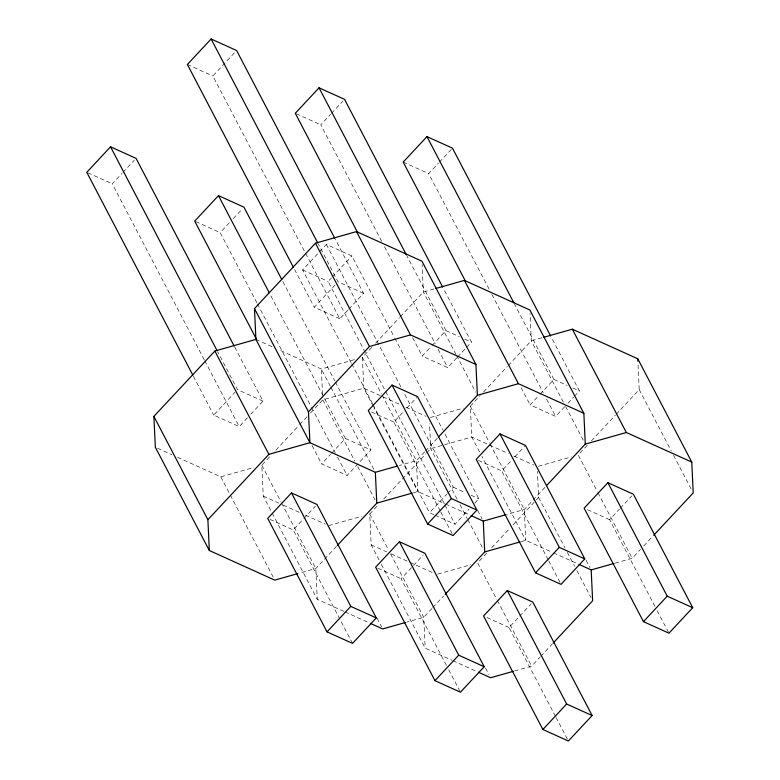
<?xml version="1.0" encoding="UTF-8"?>
<svg xmlns="http://www.w3.org/2000/svg" width="780" height="780" viewBox="0 0 780 780"><rect width="100%" height="100%" fill="white"/><g stroke="black" fill="none" stroke-linecap="round" stroke-linejoin="round"><path stroke-width="0.58" stroke-dasharray="3.9 2.92" d="M204.233 359.716L112.281 183.826L122.109 173.287M122.928 172.409L134.404 160.114M347.977 310.011L339.787 318.796L212.862 76.001L234.985 52.289M256.864 302.776L220.194 232.635L230.032 222.095M233.308 218.585L242.317 208.923M381.703 241.351L320.775 124.81L330.613 114.27M331.432 113.392L342.898 101.098M351.136 362.719L302.62 269.919L326.381 244.442L351.877 255.977L394.183 336.901M444.327 503.734L328.117 281.444L331.393 277.933M332.212 277.056L351.877 255.977M489.06 289.078L428.698 173.618L438.526 163.078M439.345 162.201L451.639 149.019M247.397 417.836L239.207 426.621L213.71 415.087L235.014 392.252M339.787 318.796L314.301 307.261L335.595 284.427M250.673 414.326L262.967 401.154L234.761 347.197M348.806 309.133L363.548 293.319L335.341 239.372M343.873 611.383L317.255 599.342L263.25 496.051L261.807 465.212L270.875 455.491M275.818 450.197L298.896 425.461M299.715 424.573L307.135 416.618M310.43 413.088L322.793 399.838L363.831 388.216L399.321 404.264M373.396 406.507L363.831 388.216L362.388 357.386L372.284 346.778M375.58 343.249L399.477 317.626M400.296 316.748L423.374 292.012L434.772 288.785M335.341 381.976L370.88 449.953L347.129 475.43L321.633 463.895L330.642 454.233M331.461 453.356L345.394 438.428L269.802 293.836M456.719 357.942L447.71 367.604L422.214 356.07L431.223 346.408M432.052 345.53L445.975 330.603L407.053 256.142M352.531 643.383L293.212 529.922L303.04 519.383M303.859 518.505L315.334 506.2M440.242 510.939L393.793 422.087L403.621 411.548M406.897 408.037L416.735 397.498M457.538 357.065L465.728 348.28M466.547 347.402L471.471 342.127L443.264 288.171M336.414 546.429L315.812 568.513L298.711 573.349M424.632 451.844L416.393 460.678L399.292 465.523M425.461 450.967L437.824 437.716M379.051 559.923L371.173 544.85L369.73 514.02L378.787 504.299M383.74 499.005L425.763 453.94M426.592 453.063L430.706 448.646L471.754 437.024L488.387 444.551M479.632 452.088L471.754 437.024L470.311 406.195L480.197 395.587M483.493 392.057L507.39 366.434M508.219 365.557L531.297 340.811L542.695 337.584M433.982 514.712L429.556 512.704L446.755 494.267M447.574 493.379L453.307 487.237L403.669 392.281M564.642 406.75L555.623 416.403L530.137 404.878L539.146 395.216M539.965 394.339L553.898 379.411L514.41 303.869M446.452 665.428L401.125 578.731L423.248 555.009M548.155 559.748L501.716 470.896L511.543 460.356M514.819 456.846L524.648 446.306M435.094 515.209L455.042 524.238L468.975 509.301M474.708 503.158L478.803 498.761L443.264 430.784M567.918 403.231L573.651 397.088M574.47 396.211L579.384 390.936L551.177 336.979M431.974 608.488L423.725 617.321L406.624 622.157M432.793 607.6L443.508 596.115M544.918 487.402L524.316 509.486L507.214 514.332M486.71 553.108L477.643 562.828L496.772 599.41M491.654 547.813L509.788 528.372M513.084 524.842L538.629 497.455L537.41 471.364M587.291 445.282L578.224 455.003L597.353 491.585M591.416 440.866L615.313 415.243M616.142 414.356L639.21 389.62L637.933 362.349M555.496 716.381L509.048 627.539L518.875 617M519.694 616.112L531.17 603.817M654.956 606.411L609.629 519.704L619.466 509.165M620.285 508.287L631.751 495.992M514.547 670.966L531.648 666.13L539.887 657.296M540.716 656.409L552.25 644.036M615.127 563.14L632.229 558.295L640.468 549.461M643.773 545.932L652.831 536.211M354.412 359.639L321.35 368.998L278.099 349.44M177.508 457.265L220.759 476.834L253.831 467.473M430.404 417.485L463.466 408.125M413.273 492.804L417.836 491.517L444.454 503.558M328.682 525.642L361.744 516.282M538.327 466.294L571.389 456.934M521.196 541.612L525.759 540.325L552.376 552.357M437.746 574.119L470.808 564.769M187.366 64.467L212.862 76.001M296.4 113.782L320.775 124.81M403.202 162.084L428.698 173.618M363.548 293.319L338.052 281.794L318.308 244.023M445.975 330.603L459.274 336.619M464.822 339.125L471.471 342.127M553.898 379.411L567.197 385.427M572.734 387.933L579.384 390.936M87.896 172.799L112.281 183.826M195.809 221.608L220.194 232.635M302.62 269.919L328.117 281.444M255.918 339.407L272.552 346.934M405.98 407.277L425.938 416.305M489.499 445.048L508.355 453.58M513.893 456.085L533.861 465.114M371.621 412.064L393.793 422.087M478.433 460.375L501.716 470.896M587.467 509.681L609.629 519.704M262.967 401.154L237.471 389.62L217.727 351.848M345.394 438.428L370.88 449.953M453.307 487.237L465.504 492.745M471.042 495.251L478.803 498.761M445.565 504.055L468.848 514.585M553.478 552.864L576.771 563.394M157.55 448.247L171.97 454.76M263.25 496.051L278.782 503.071M283.218 505.079L299.851 512.596M305.389 515.102L325.357 524.131M371.173 544.85L386.695 551.879M391.131 553.878L408.876 561.902M409.988 562.409L433.27 572.939M269.939 519.392L293.212 529.922M377.851 568.201L401.125 578.731M486.876 617.507L509.048 627.539M344.984 611.881L369.379 622.918M381.293 564.223L425.178 648.151L451.786 660.192M452.897 660.689L477.302 671.726M639.21 389.62L671.278 450.957M673.53 455.257L691.529 489.694M563.355 402.148L531.297 340.811L530.02 313.54M565.607 406.448L584.171 441.958M597.919 492.658L632.229 558.295M491.878 294.469L543.212 392.671M546.605 399.145L555.623 416.403M657.199 610.691L668.947 633.175M521.108 387.611L530.137 404.878M586.121 560.235L590.06 567.762M538.629 497.455L565.071 548.028M567.313 552.328L574.626 566.319M576.878 570.619L590.947 597.519M455.998 354.412L423.374 292.012L422.097 264.732M456.563 355.495L475.693 392.077M470.311 406.195L489.44 442.777M489.996 443.849L524.316 509.486L525.759 540.325L481.874 456.398M384.53 246.743L435.298 343.863M438.116 349.255L447.71 367.604M548.72 560.81L561.025 584.366M412.63 337.73L422.214 356.07M394.748 337.984L442.699 429.702M477.643 510.344L482.147 518.953M326.381 244.442L400.852 386.88M457.148 499.219L430.706 448.646L429.546 423.735M459.966 504.601L467.279 518.583M467.834 519.665L482.459 547.638M497.338 600.493L531.648 666.13M444.892 504.816L455.042 524.238M556.052 717.454L567.811 739.928M362.388 357.386L381.517 393.968M382.083 395.041L416.393 460.678L417.836 491.517L373.961 407.589M440.798 512.011L453.112 535.558M351.702 363.792L372.577 403.718M373.142 404.8L429.556 512.704M294.548 269.5L314.301 307.261M485.54 668.06L488.914 674.515M282.877 281.619L334.786 380.894M330.349 386.217L321.35 368.998L322.676 397.469M330.905 387.299L374.224 470.145M322.793 399.838L354.851 461.165M357.669 466.547L375.102 499.902M369.73 514.02L388.294 549.529M390.536 553.829L423.725 617.321L425.178 648.151M257.429 303.859L311.025 406.37M311.581 407.443L335.283 452.77M337.535 457.08L347.129 475.43M448.695 669.718L459.888 691.119M312.039 445.555L321.633 463.895M377.062 618.179L381.556 626.788M261.807 465.212L280.936 501.793M281.492 502.876L315.812 568.513L317.255 599.342M204.799 360.799L239.207 426.621M193.401 376.243L213.71 415.087M220.759 476.834L229.768 494.052M230.324 495.124L273.644 577.98"/><path stroke-width="1.17" d="M234.195 346.115L136.042 158.359L110.545 146.825L86.785 172.302L192.845 375.17M334.776 238.29L236.623 50.524L211.126 39L187.366 64.467L293.426 267.335M281.755 279.464L243.955 207.168L218.468 195.634L194.707 221.111L256.191 338.725M442.699 287.099L344.536 99.333L319.049 87.808L295.288 113.276L357.903 233.054M297.57 573.67L274.765 580.125L209.332 550.534L155.337 447.242L153.884 416.403L214.87 351.029L255.918 339.407L254.475 308.578L315.452 243.204L356.499 231.582L421.931 261.173L475.936 364.474L477.38 395.304L438.643 436.829M550.612 335.907L452.459 148.142L426.962 136.617L403.202 162.084L465.26 280.781M209.332 550.534L207.889 519.704L268.876 454.331L309.923 442.709L375.346 472.3L397.01 466.167M255.918 339.407L309.923 442.709L308.471 411.879L369.457 346.495L410.504 334.883L475.936 364.474M291.476 492.921L267.715 518.388L327.034 631.858L352.531 643.383L376.291 617.916L316.973 504.445L291.476 492.921L350.795 606.382L376.291 617.916M392.057 385.086L368.296 410.563L427.615 524.024L453.112 535.558L476.873 510.081L417.553 396.62L392.057 385.086L451.376 498.556L476.873 510.081M337.233 545.542L376.798 503.139L412.132 493.126M399.399 541.73L375.638 567.197L434.957 680.667L460.444 692.192L484.204 666.725L424.885 553.254L399.399 541.73L458.718 655.19L484.204 666.725M499.98 433.894L476.219 459.371L535.538 572.832L561.025 584.366L584.785 558.889L525.466 445.429L499.98 433.894L559.299 547.365L584.785 558.889M327.034 631.858L350.795 606.382M427.615 524.024L451.376 498.556M445.156 594.35L484.712 551.938L520.055 541.934M546.566 485.638L585.292 444.113L626.34 432.5L691.772 462.091L693.215 492.921L653.659 535.324M507.312 590.538L483.551 616.005L542.87 729.475L568.367 741L592.127 715.533L532.808 602.062L507.312 590.538L566.631 703.999L592.127 715.533M607.893 482.703L584.142 508.18L643.451 621.64L668.947 633.175L692.708 607.698L633.389 494.237L607.893 482.703L667.212 596.173L692.708 607.698M434.957 680.667L458.718 655.19M535.538 572.832L559.299 547.365M553.078 643.159L592.634 600.746L591.191 569.917L578.984 564.398M542.87 729.475L566.631 703.999M643.451 621.64L667.212 596.173M435.913 288.454L464.422 280.39L529.844 309.982L583.85 413.283L585.292 444.113M543.835 337.262L572.335 329.199L637.767 358.79L691.772 462.091M477.38 395.304L518.417 383.692L583.85 413.283M471.071 515.59L483.269 521.108L506.074 514.654M405.493 622.479L382.688 628.933L370.49 623.415M591.191 569.917L613.987 563.462M513.406 671.288L490.601 677.742L478.403 672.224M572.335 329.199L626.34 432.5M426.962 136.617L513.844 302.796M464.422 280.39L518.417 383.692M319.049 87.808L406.487 255.06M356.499 231.582L410.504 334.883M211.126 39L317.752 242.941M315.452 243.204L369.457 346.495M218.468 195.634L269.236 292.753M254.475 308.578L308.471 411.879M110.545 146.825L217.162 350.776M214.87 351.029L268.876 454.331M153.884 416.403L207.889 519.704M637.767 358.79L637.874 361.159M483.269 521.108L484.712 551.938M375.346 472.3L376.798 503.139"/></g></svg>
